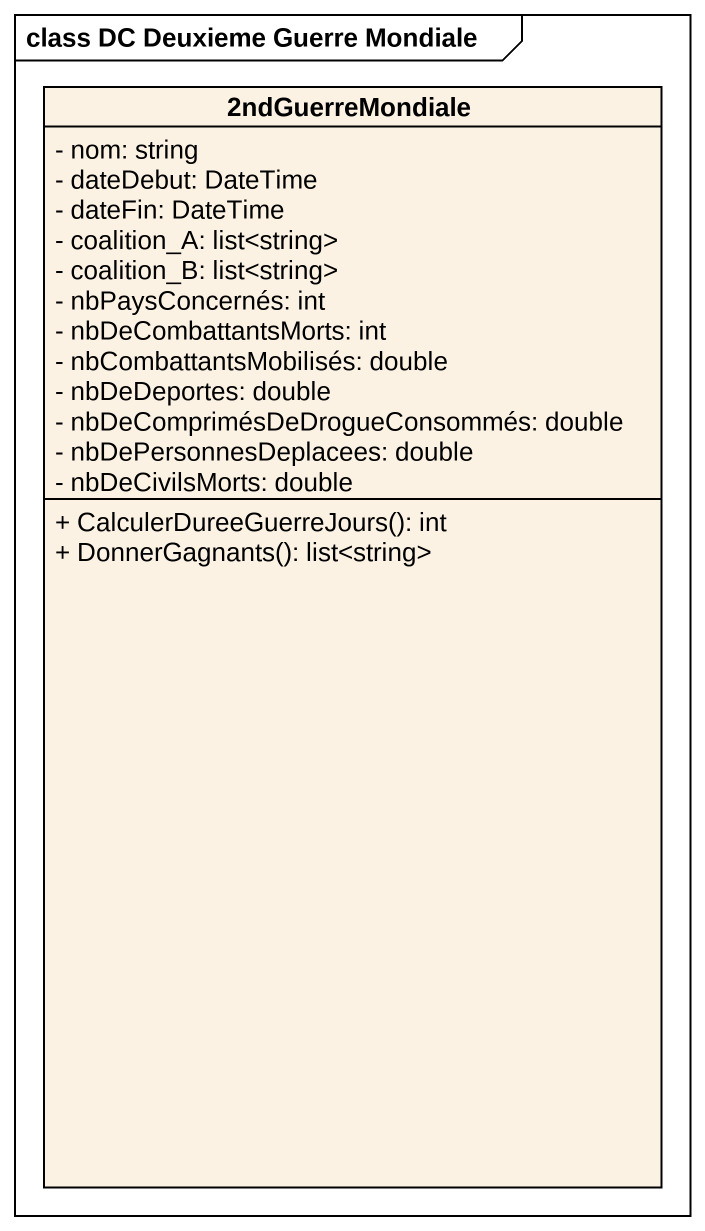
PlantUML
@startuml
mainframe class DC Deuxieme Guerre Mondiale
hide circle
hide empty members
skinparam classAttributeIconSize 0
class "2ndGuerreMondiale" as c2ndGuerreMondiale {
  - nom: string
  - dateDebut: DateTime
  - dateFin: DateTime
  - coalition_A: list<string>
  - coalition_B: list<string>
  - nbPaysConcernés: int
  - nbDeCombattantsMorts: int
  - nbCombattantsMobilisés: double
  - nbDeDeportes: double
  - nbDeComprimésDeDrogueConsommés: double
  - nbDePersonnesDeplacees: double
  - nbDeCivilsMorts: double
  + CalculerDureeGuerreJours(): int
  + DonnerGagnants(): list<string>
}
@enduml
